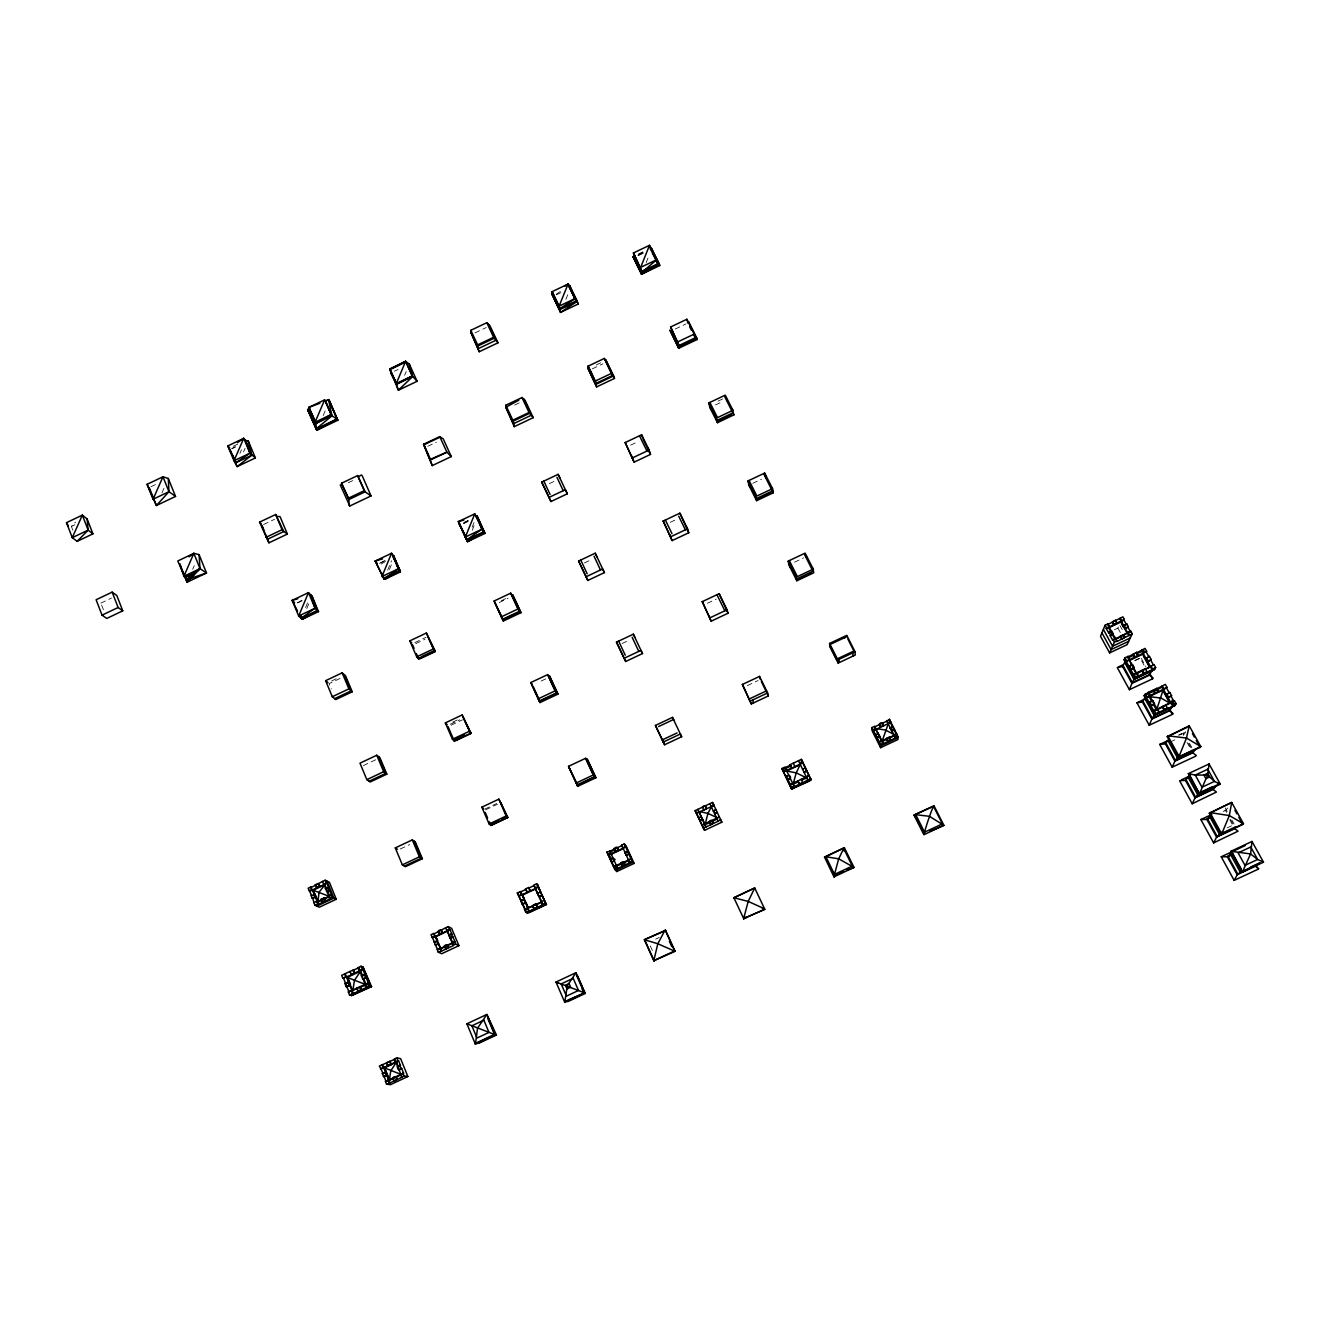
<?xml version="1.0" encoding="UTF-8"?>
<svg xmlns="http://www.w3.org/2000/svg" width="1330" height="1330" viewBox="0 0 1330 1330"><rect width="100%" height="100%" fill="white"/><g stroke="black" fill="none" stroke-linecap="round" stroke-linejoin="round"><path stroke-width="0.75" stroke-dasharray="5 3.75" d="M1183.235 735.507L1183.65 732.68M646.147 262.692L649.206 255.028M472.15 527.179L474.311 521.842M472.217 530.271L475.292 522.69M565.882 299.35L568.908 291.885M389.424 569.489L392.533 561.925M387.645 570.204L391.552 560.745M305.617 607.494L308.627 600.345M306.765 608.591L309.026 603.238M404.619 375.293L406.199 371.569M323.207 415.509L325.551 410.022M239.899 453.43L241.511 449.706M192.684 569.323L194.28 565.649M243.506 451.951L245.102 448.293M161.961 492.915L164.338 487.512M1114.424 629.738L1117.915 628.109L1119.444 624.635L1122.204 629.639M1183.783 734.725L1185.795 731.882L1180.142 734.542M72.817 530.171L71.388 526.447L75.494 522.191M1224.897 810.968L1227.856 807.958M556.189 294.279L561.16 290.954M231.819 448.592L235.244 446.548M381.195 564.053L386.315 561.011M297.471 602.789L302.492 599.863M463.538 523.338L468.509 520.479M638.716 254.894L644.036 251.902M637.901 255.194L642.872 252.451M385.201 560.279L378.485 563.887L385.8 560.412M233.216 446.265L238.486 443.755M638.45 253.947L643.886 251.353M150.955 486.747L156.159 484.27M394.362 371.22L398.102 369.441M475.01 332.882L486.231 327.546M638.151 255.327L643.454 252.8M231.919 448.759L235.543 447.03M638.816 255.31L644.252 252.717M556.389 294.828L561.659 292.317M71.388 526.447L74.879 524.785M348.244 482.773L353.531 480.263M596.189 365.002L601.576 362.442M427.778 446.281L436.39 442.192M514.66 405.068L519.831 402.608M263.523 524.535L274.562 519.299M675.208 329.042L685.997 323.922M592.299 368.875L602.972 363.805M100.88 603.122L111.504 598.068M718.084 401.128L723.038 398.784M463.788 522.524L469.224 519.947M463.705 523.588L468.908 521.127M297.604 602.922L303.007 600.362M549.39 483.621L554.577 481.161M630.62 445.134L637.552 441.859M715.457 404.935L722.406 401.66M331.635 680.943L337.122 678.35M501.277 600.728L506.796 598.118M414.844 642.573L425.966 637.319M499.282 602.523L508.093 598.35M340.048 678.45L329.092 683.637L331.303 688.957M584.385 562.923L591.401 559.614M670.237 522.341L677.269 519.016M752.73 483.339L761.525 479.182M415.791 643.604L425.035 639.231M452.782 722.107L458.351 719.48M541.177 681.043L546.53 678.516M450.288 724.268L459.681 719.846M363.29 765.631L376.257 759.513M622.107 643.52L629.223 640.162M707.377 603.288L716.271 599.099M794.575 562.158L803.486 557.952M451.186 725.166L462.441 719.846M400.28 848.989L409.673 844.567M484.802 809.106L496.672 803.519M747.327 685.615L758.15 680.511M485.633 809.82L497.47 804.251M1134.739 660.412L1139.677 658.101M1134.956 660.761L1140.242 658.284L1144.897 666.712M655.69 939.146L659.181 937.5M1178.247 735.207L1181.855 733.528M1179.511 735.141L1183.118 733.462M1171.364 741.458L1174.855 739.829M1223.201 811.416L1225.529 810.319L1226.792 812.613M1227.041 827.925L1232.411 825.415M1189.469 743.187L1192.362 748.441M1225.179 807.842L1227.174 811.433M1232.129 820.411L1234.107 824.001M1188.554 743.387L1191.431 748.591M1230.433 819.197L1235.337 828.075M1141.29 658.367L1145.861 666.712M1187.042 742.423L1191.83 751.068M1229.785 819.829L1234.672 828.69M1117.915 628.109L1120.658 633.08M650.304 945.929L652.681 951.216M101.612 605.034L104.555 612.681"/><path stroke-width="1.5" d="M886.578 738.433L887.875 741.575L886.578 738.433L889.454 737.086L890.751 740.228L889.454 737.086M886.844 721.143L889.504 719.314L893.062 726.945L890.402 728.192L886.844 721.143L874.741 726.828L878.282 733.894L875.639 735.141L878.282 733.329L883.236 743.753L895.389 738.05L894.092 734.908L896.753 733.661L897.95 739.53L880.61 747.676L872.164 730.852L872.064 727.51L874.724 726.263L876.038 730.237M888.141 724.202L886.844 720.561M889.487 720.81L889.504 719.314M890.402 728.192L893.078 726.38L896.736 734.21L879.28 741.874L881.94 740.627L883.236 743.753M895.389 738.05L890.418 727.626M894.059 736.288L894.092 734.908M1148.871 697.053L1149.868 695.324L1148.239 692.365L1144.149 695.64L1154.789 714.991L1174.922 705.565L1176.069 703.769L1174.44 700.81L1158.28 709.289M915.589 817.351L914.026 815.074L933.959 805.747L943.884 825.348L929.67 831.366M317.887 902.073L319.05 892.264L324.952 884.699L313.149 890.252L317.887 902.073L328.028 897.318M933.893 806.146C931.781 807.792 922.621 837.069 924.367 833.844L916.453 819.081M396.456 1062.105L384.32 1067.791L401.494 1074.607L389.324 1080.309L390.771 1070.833L396.456 1062.105L398.618 1067.458M352.733 991.033L354.462 980.326L360.679 971.116L359.25 970.617L358.036 967.625L360.979 966.245L362.99 966.976L370.871 986.528L351.569 995.588L349.524 994.973L348.327 991.964L364.487 985.513M801.375 763.054L801.458 759.33L790.12 764.667L791.666 768.125L783.52 771.949L791.583 789.006L811.051 779.862L801.458 759.33M1251.996 841.441L1250.582 853.943L1242.386 872.064L1230.965 851.266L1251.996 841.441L1263.5 862.206L1242.386 872.064L1242.203 870.801L1237.216 874.774L1234.157 880.377L1221.239 856.769L1227.374 856.803L1230.998 855.124M1209.086 763.952L1207.557 775.058L1199.461 793.944L1188.322 773.661L1209.086 763.952L1220.308 784.201L1197.732 794.775L1188.023 777.102M475.409 1044.233L477.553 1028.173L486.863 1014.441L495.425 1034.84L475.409 1044.233L466.897 1023.801L486.863 1014.441L496.456 1035.039L479.016 1043.202L476.955 1042.62L492.732 1035.239M717.119 819.031L705.033 824.716L707.926 813.411L711.434 806.728M470.97 332.583L470.803 330.322L486.78 322.725L489.955 325.767L497.985 342.824L479.249 351.735L470.97 332.583L479.249 351.735M743.62 918.598L748.192 901.408L754.725 887.975L733.894 897.75L754.725 887.975L764.783 909.304L743.62 918.598L764.783 909.304M893.827 736.055L881.94 741.625L888.872 722.107M514.245 426.664L513.247 421.095L505.799 405.234L521.992 397.554L525.001 400.164L533.23 417.653L514.245 426.664L505.849 407.263L518.833 400.18M641.559 274.213L632.997 256.54L641.193 272.883L656.771 259.699L649.489 245.319L633.462 252.933L641.559 274.213L659.746 265.568L651.151 247.912L650.553 249.425L656.771 259.699L657.801 263.756L659.414 264.221L651.151 247.912L657.801 263.756L641.808 271.37L634.593 257.006L632.997 256.54L641.559 274.213L659.414 264.221L641.808 271.37L633.462 252.933L641.808 271.37M458.385 521.593L467.096 539.631L481.759 529.274L476.788 515.724L484.236 532.15L467.096 539.631L465.35 537.054L474.777 513.846L485.034 533.396L467.611 541.643L458.385 521.593L474.777 513.846L483.438 531.884L466.78 540.412L458.385 521.593L463.821 520.08M560.03 308.593L575.125 298.535L568.06 284.055L559.082 306.149L560.578 312.4L578.184 304.038L577.203 301.345L569.423 285.401L568.974 286.549L576.023 300.979L577.203 301.345L560.578 312.4L551.834 293.78L553.014 294.13L560.03 308.593L577.203 301.345L569.423 285.401L576.023 300.979L560.03 308.593L552.066 291.669L568.06 284.055L576.023 300.979M382.558 558.916L375.21 561.011L384.038 578.966L400.363 571.235L393.597 555.774L391.552 553.263L375.21 561.011L384.038 578.966L390.023 575.175M393.597 555.774L393.115 556.954L400.147 572.016L385.517 578.949L384.52 577.785L400.363 571.235L391.552 553.263L381.943 576.555L398.335 568.791L393.597 555.774L400.147 572.016M1108.488 628.259L1109.237 626.496L1107.824 623.92L1105.114 625.183L1100.509 636.272L1109.602 652.897L1127.059 644.718L1132.246 633.778L1130.816 631.185L1116.901 638.749M409.324 364.104L412.616 376.573L396.639 384.171L389.673 368.925L398.368 390.222L412.616 376.573L405.617 361.328L396.274 383.589L398.368 390.222L417.121 381.294L409.324 364.104L405.617 361.328L389.673 368.925L396.274 383.589L412.267 375.974L417.121 381.294M1109.237 626.496L1106.227 628.475L1108.705 632.964L1111.398 631.683L1107.824 623.92M1112.545 621.692L1113.659 624.984L1116.868 622.906L1115.454 620.329L1112.545 621.692L1113.958 624.269M1108.705 632.964L1111.714 630.985L1113.243 633.778L1110.217 635.74L1112.695 640.245L1130.816 631.185M1115.454 620.329L1116.868 622.906M188.345 579.581L183.906 576.289L193.847 553.346L199.068 554.593L206.499 572.997L187.114 582.207L177.771 560.977L193.847 553.346L200.015 568.642L206.499 572.997L191.62 578.035L188.345 579.581L187.114 582.207L179.733 563.787L183.906 576.289L188.345 579.581L200.015 568.642L199.068 554.593M229.691 447.944L227.812 445.916L235.859 462.74L249.94 453.181L243.706 438.351L233.997 460.762L237.172 466.597L255.393 457.936L248.261 440.978L245.535 440.396L243.706 438.351L227.812 445.916L233.997 460.762L249.94 453.181L255.393 457.936M1110.217 635.74L1113.243 633.778M1107.524 624.618L1122.886 616.837L1124.315 619.414L1106.227 628.475M147.098 484.32L153.066 499.249L162.958 476.772L168.295 478.484L175.543 496.423L156.408 505.533L147.098 484.32L162.958 476.772L168.977 491.684L175.543 496.423M1112.695 640.245L1115.72 638.284L1116.834 641.559L1132.246 633.778M1120.808 622.457L1124.315 619.414M1115.72 638.284L1112.927 634.46M1109.602 652.897L1114.424 642.141L1117.134 640.861M1119.86 618.832L1123.767 625.881L1126.793 623.903L1128.339 626.679L1125.296 628.658L1129.203 635.74M1120.442 636.056L1121.556 639.331L1124.798 637.269L1123.368 634.693L1120.442 636.056L1121.872 638.649M1123.767 625.881L1126.793 623.903M1125.296 628.658L1128.339 626.679M1123.368 634.693L1124.798 637.269M1133.559 668.99L1136.302 673.994L1154.041 664.634L1155.67 667.577L1154.59 669.489L1134.59 678.882L1124.066 659.746L1125.014 657.785L1128.056 656.355L1131.73 665.665M1122.653 666.53L1117.25 667.494L1129.403 689.688L1131.913 683.421L1122.653 666.53L1125.263 661.16L1124.066 659.746M1128.056 656.355L1127.69 657.103L1136.668 652.315L1137.898 655.989L1136.668 652.315M1129.303 660.013L1138.247 676.288L1137.017 672.631L1133.576 674.792L1126.261 661.442L1129.669 659.264M575.99 972.679L567.262 985.813L564.785 1002.355L584.851 992.961L575.99 972.679L555.99 982.039L564.785 1002.355L566.131 1000.858L567.744 1001.64L585.217 993.46L577.503 975.788L576.472 975.173L584.202 992.912L566.68 1001.124M1129.054 666.53L1132.478 664.368L1134.207 667.51L1130.783 669.688L1134.207 667.51M1126.261 661.442L1138.281 655.225M1136.286 653.08L1145.047 648.392L1146.66 651.301L1137.898 655.989M1142.636 654.609L1143.601 652.731L1146.66 651.301M1137.017 672.631L1145.645 668.574L1146.876 672.232L1152.196 669.738L1141.605 650.586M1138.63 675.557L1135.571 676.987L1134.59 678.882L1125.263 661.16M1149.469 656.388L1146.028 658.566L1149.469 656.388L1151.215 659.53L1147.757 661.708L1151.215 659.53M1145.645 668.574L1145.246 669.306L1150.583 666.812M1138.247 676.288L1147.258 671.517M1154.041 664.634L1153.642 665.382L1150.816 660.279M1154.59 669.489L1134.64 678.217L1131.913 683.421L1149.552 675.158L1152.611 669.007L1155.67 667.577M1136.934 702.789L1142.47 702.024L1151.83 719.098L1149.22 725.249L1136.934 702.789L1144.083 699.447M1129.403 689.688L1152.578 678.815L1153.077 677.951L1149.552 675.158M1142.47 702.024L1145.313 696.987M1148.239 692.365L1156.9 688.308L1158.114 691.966L1156.9 688.308M1167.191 708.408L1165.994 704.767L1153.825 710.952L1146.393 697.452L1149.868 695.324M1152.711 700.478L1149.236 702.606L1152.711 700.478L1154.457 703.67L1150.982 705.781L1154.457 703.67M1146.393 697.452L1158.53 691.268M1156.485 689.023L1165.329 684.368L1166.959 687.311L1158.114 691.966M1166.959 687.311L1163.102 690.071L1156.535 710.104L1153.742 705.05M1153.825 710.952L1157.3 708.84L1158.929 711.799L1149.469 696.022M1169.818 692.465L1166.31 694.593L1169.818 692.465L1171.58 695.64L1168.072 697.785L1171.58 695.64M1154.806 714.26L1151.83 719.098L1169.585 710.785L1172.994 705.216L1176.069 703.769M1158.929 711.799L1154.789 714.991L1144.149 695.64L1162.387 687.078M1165.994 704.767L1174.44 700.81M1167.624 707.726L1163.883 709.954L1162.254 706.995M1149.22 725.249L1172.545 714.326L1173.077 713.512L1169.585 710.785M1159.71 744.418L1165.413 743.852L1167.823 740.311L1177.399 757.768L1195.437 749.322L1192.777 752.797L1174.905 761.159L1172.179 767.177L1159.71 744.418L1168.704 740.195M1167.225 736.67L1189.22 725.781L1200.741 746.562L1200.092 747.394L1178.629 757.435L1167.225 736.67L1186.826 727.493M1188.604 726.645L1189.22 725.781L1186.493 738.05L1178.629 757.435M1179.394 755.058L1174.905 761.159L1165.413 743.852M1192.212 803.769L1195.038 797.884L1213.026 789.471L1216.451 792.048L1192.212 803.769L1179.594 780.727L1185.429 780.361L1189.619 775.124L1188.322 773.661L1195.271 775.074L1207.557 775.058L1214.473 781.392L1220.308 784.201L1217.615 784.351M1213.026 789.471L1217.033 785.016L1198.829 793.528L1189.087 775.789M168.295 478.484L168.977 491.684L156.408 505.533L149.226 487.561M1213.625 842.888L1216.584 837.152L1234.672 828.69L1238.064 831.183L1213.625 842.888L1200.857 819.563L1206.842 819.396L1210.45 817.717M1209.319 813.278L1231.696 802.439L1229.319 815.573L1221.705 833.91L1209.984 812.58L1229.319 815.573L1243.484 823.736L1221.007 834.575L1209.319 813.278L1231.696 802.439L1243.484 823.736L1242.752 824.417L1217.199 836.553L1207.44 818.765L1209.785 817.684M77.123 541.36L88.146 530.121L87.132 518.949L82.344 515.126L66.5 522.657L72.269 537.669L77.123 541.36L92.917 533.862L87.132 518.949M1221.788 832.148L1216.584 837.152L1206.842 819.396L1209.652 816.47L1219.477 834.359L1235.902 826.695M187.114 582.207L200.015 568.642L183.906 576.289L190.257 576.688L193.532 575.142L192.817 574.377L183.906 576.289M190.257 576.688L200.015 568.642L189.542 575.923L190.257 576.688L187.746 578.949L191.62 578.035L193.532 575.142L187.746 578.949M1263.5 862.206L1257.648 859.463L1250.582 853.943L1230.965 851.266L1232.195 852.597L1227.374 856.803L1237.216 874.774L1256.135 865.73L1260.009 862.704L1250.782 867.01M337.92 420.197L337.022 418.983L316.025 428.958L316.008 423.422L308.676 407.446L324.603 399.881L325.518 401.128L328.543 399.615L329.458 400.862L337.92 420.197L316.972 430.172L316.025 428.958L331.951 415.841L328.543 399.615L325.052 401.278M351.569 995.588L371.569 986.661L362.99 966.976M1256.135 865.73L1255.437 866.279L1258.795 868.673L1258.097 869.222L1234.157 880.377M189.143 556.821L193.847 553.346M299.317 614.66L301.112 618.234L315.044 608.242L310.871 594.976L317.404 610.52L302.276 619.314L298.668 615.99L292.168 600.362L308.477 592.631L312.018 596.089L318.535 611.617L302.276 619.314L300.58 615.624M381.793 573.812L384.038 578.966L398.335 568.791M237.472 442.624L243.706 438.351M564.718 286.299L568.06 284.055M358.518 476.722L361.477 474.943L362.359 476.09L371.037 495.924L349.807 505.999L348.909 504.918L348.975 499.482L341.511 483.239L357.637 475.575L365.118 491.817L371.037 495.924M385.517 578.949L399.183 570.836L400.363 571.235M316.025 428.958L307.629 409.557L316.008 423.422L331.037 414.611L325.518 401.128L331.951 415.841L337.022 418.983L316.972 430.172L307.629 409.557L309.624 408.692L316.008 423.422L331.951 415.841L324.603 399.881L315.077 422.209L331.037 414.611M467.096 539.631L459.382 523.97L467.611 541.643L484.236 532.15L476.788 515.724L483.438 531.884M405.617 361.328L390.039 369.507L396.639 384.171L412.267 375.974L405.983 361.926L391.818 368.676M88.146 530.121L72.269 537.669L82.344 515.126L88.146 530.121L92.917 533.862M153.066 499.249L168.977 491.684M575.125 298.535L559.082 306.149L552.066 291.669L559.564 309.74L577.203 301.345M656.771 259.699L640.694 267.347L649.489 245.319L650.553 249.425M232.567 455.242L235.859 462.74L251.752 455.193L248.261 440.978M641.193 272.883L659.414 264.221M112.152 592.133L96.109 599.747L102.028 615.142L106.766 618.433L122.759 610.836L116.824 595.541L112.152 592.133L118.121 607.511L122.759 610.836M268.943 542.823L259.566 522.141L275.676 514.494L283.805 531.518L287.396 534.062L268.943 542.823L261.678 525.417M423.588 444.27L439.748 436.589L443.272 438.933L451.286 456.572L432.283 465.583L423.588 444.27L432.283 465.583M588.159 366.132L604.369 358.435L611.617 373.298L612.415 375.559L596.206 383.256L588.159 366.132L596.206 383.256M670.636 326.964L686.879 319.25L694.36 334.029L695.224 337.787L679.015 345.484L670.636 326.964L679.015 345.484M440.08 437.138L423.938 444.802L430.704 459.848L446.897 452.167L451.286 456.572M102.028 615.142L118.121 607.511M265.917 537.37L282.06 529.706L283.805 531.518L267.712 539.149L266.116 535.358M348.061 498.368L364.237 490.704L365.118 491.817L348.975 499.482L341.511 483.239M430.355 459.315L446.897 452.167L439.748 436.589M595.358 381.012L611.617 373.298M678.067 341.744L694.36 334.029M595.74 384.42L613.612 375.925L605.632 359.582L614.493 378.435L596.655 386.88L587.81 368.044L596.655 386.88M678.4 347.03L696.854 338.269L688.391 321.528L697.153 339.516L678.716 348.26L669.988 330.272L678.716 348.26M558.118 474.345L567.312 493.796L550.969 501.543L541.726 482.108L558.118 474.345L560.13 478.534M625.183 442.558L641.625 434.777L649.073 450.039L650.52 454.394L634.144 462.142L625.183 442.558L634.144 462.142M717.469 422.691L709.888 407.579L708.807 402.94L725.266 395.143L732.93 410.305L716.421 418.119L717.469 422.691L733.861 414.91L732.431 409.324M315.044 608.242L298.668 615.99L308.477 592.631L315.044 608.242L318.535 611.617M465.35 537.054L481.759 529.274M548.891 497.47L565.35 489.689L567.312 493.796M632.598 457.836L649.073 450.039M393.68 573.446L399.183 570.836M718 419.914L732.348 413.115M301.112 618.234L317.404 610.52L312.018 596.089M718.267 421.045L731.517 414.777M466.78 540.412L484.236 532.15M325.617 680.677L342.159 672.847L345.534 675.856L352.234 691.8L335.742 699.58L332.3 696.721L325.617 680.677L327.961 682.672M409.806 640.877L426.381 633.03L435.243 651.118L418.684 658.932L416.722 656.837L409.806 640.877L411.801 643.038M521.011 612.681L512.615 594.726L521.011 612.681L503.339 621.027L494.128 600.994L510.737 593.147L519.465 611.301L502.89 619.148L501.277 616.871L517.919 608.99L519.465 611.301M595.225 553.197L604.402 572.615L587.827 580.445L578.6 561.061L595.225 553.197L597.037 556.954M663.221 521.044L679.879 513.164L687.527 528.825L688.757 532.748L672.149 540.595L663.221 521.044L672.149 540.595M747.975 480.961L764.667 473.064L772.547 488.642L773.245 492.815L756.62 500.679L748.84 485.167L747.975 480.961L755.806 496.556L756.62 500.679M332.3 696.721L348.892 688.89L352.234 691.8M416.722 656.837L433.331 648.974L435.243 651.118M585.965 576.838L602.64 568.941L604.402 572.615M670.819 536.721L687.527 528.825M755.806 496.556L772.547 488.642M421.028 656.854L434.046 650.702L434.96 651.733L420.114 658.732L419.183 657.735M757.285 498.118L771.816 491.252M334.628 698.666L351.153 690.852L344.453 674.892M757.485 499.149L770.935 492.798M502.574 619.946L520.263 611.584M376.756 755.24L359.981 763.154L366.847 779.646L370.122 782.023L386.831 774.143L379.948 757.768L376.756 755.24L383.672 771.716L386.831 774.143M445.334 722.888L462.142 714.958L471.053 733.146L454.278 741.059L452.433 739.281L445.334 722.888L447.196 724.734M557.952 694.11L549.423 675.84L557.952 694.11L540.03 702.556L530.836 682.539L547.661 674.609L556.455 692.88L539.648 700.81L538.168 698.849L555.042 690.885L556.455 692.88M633.346 634.177L642.506 653.562L625.699 661.492L616.472 642.141L633.346 634.177L634.925 637.469M702.273 601.642L719.164 593.679L727.028 609.772L728.025 613.23L711.184 621.177L702.273 601.642L711.184 621.177M788.225 561.094L805.149 553.114L813.245 569.107L813.694 572.831L796.836 580.778L788.84 564.851L788.225 561.094L796.271 577.12L796.836 580.778M366.847 779.646L383.672 771.716M452.433 739.281L469.29 731.334L471.053 733.146M624.053 658.333L640.96 650.37L642.506 653.562M710.087 617.768L727.028 609.772M796.271 577.12L813.245 569.107M464.818 735.091L454.777 739.829L455.658 740.677L470.687 733.595L463.455 718.067M797.651 578.434L812.381 571.484M369.058 781.259L385.816 773.362L378.917 756.953M797.784 579.365L811.4 572.931M539.332 701.625L557.27 693.163M310.738 887.01L308.144 888.24L311.735 895.688L314.329 894.475L310.738 887.01L311.769 889.604L313.614 890.468M315.26 884.882L317.022 887.825L315.26 884.882L318.036 883.569L319.815 886.512L318.036 883.569M325.401 884.915L323.606 884.034L322.558 881.441L325.152 880.227L329.424 882.339L336.257 899.246L319.35 907.21L314.977 905.298L313.93 902.688L316.523 901.474L318.352 902.289L314.961 893.843M311.469 887.359L322.558 881.441M395.293 847.908L412.3 839.895L415.309 841.907L422.375 858.731L405.434 866.711L402.342 864.849L395.293 847.908L397.404 849.238M481.842 807.16L498.883 799.131L507.861 817.435L490.853 825.431L489.141 824.001L481.842 807.16L483.571 808.657M595.907 777.767L587.228 759.181L595.907 777.767L577.735 786.313L568.542 766.329L585.616 758.3L594.46 776.687L577.419 784.7L576.073 783.087L593.197 775.024L594.46 776.687M672.498 717.385L681.642 736.737L664.601 744.75L655.407 725.432L672.498 717.385L673.861 720.195M742.406 684.468L759.546 676.405L767.61 692.947L768.374 695.923L751.3 703.952L742.406 684.468L751.3 703.952M829.588 643.437L846.745 635.358L855.057 651.8L855.24 655.042L838.149 663.088L829.937 646.729L829.588 643.437L837.85 659.896L838.149 663.088M831.217 643.969L847.277 636.405M309.192 890.817L311.769 889.604M316.291 887.476L319.084 886.162M323.606 884.034L326.914 883.17L328.726 887.692L325.418 888.556L329.092 896.221L317.255 901.79M658.599 726.546L673.512 719.53M309.923 891.167L326.914 883.17M311.004 895.356L312.118 898.149L315.443 897.268L318.302 904.4L330.139 898.814L328.377 895.888L331.685 895.007L328.011 887.343M326.548 891.349L329.142 890.136M312.118 898.149L315.443 897.268M327.263 891.699L329.857 890.468M321.062 899.329L322.824 902.272L321.062 899.329L323.855 898.016L325.617 900.942L323.855 898.016M662.174 739.946L677.103 732.913M749.405 698.898L766.579 690.802M837.318 658.832L853.411 651.251M314.977 905.298L318.302 904.4M322.093 901.94L324.902 900.626M329.424 898.482L332.018 897.268L336.257 899.246M402.342 864.849L419.399 856.819L422.375 858.731M489.141 824.001L506.215 815.955L507.861 817.435M663.188 742.09L680.328 734.027L681.642 736.737M750.436 701.026L767.61 692.947M837.85 659.896L855.057 651.8M316.889 906.129L333.88 898.132L327.03 881.158M493.048 823.37L498.135 820.976M501.526 819.38L506.63 816.986L507.412 817.684L492.167 824.866L491.335 824.168M404.436 866.096L421.411 858.116L414.328 841.258M577.087 785.531L595.291 776.969M349.74 971.532L341.677 975.322L342.857 978.315L351.719 974.774L349.74 971.532L358.817 967.908L362.641 979.046L366.349 977.916L368.443 983.136L356.423 988.173L358.402 991.415L356.423 988.173M533.081 905.83L524.968 909.637L517.32 892.812L520.795 891.815L529.207 911.216L534.361 908.789C529.606 905.198 537.619 901.441 537.553 907.293L542.707 904.865L538.517 895.24M519.132 896.137L527.229 892.347L525.417 889.005L528.592 887.509L530.404 890.851L538.5 887.043L540.745 892.197L537.287 893.195L538.667 896.37L542.125 895.373L544.386 900.526L540.911 901.54L542.707 904.865M540.911 901.54L541.859 902.239L533.746 885.098L536.705 883.702L546.397 904.583L529.174 912.663L525.732 912.247L524.436 909.271L540.18 903.02M794.027 787.327L809.654 779.995L809.837 780.91L791.583 789.006L781.974 768.491L784.933 767.094L786.712 771.4M520.795 891.815L525.949 889.404L527.229 892.347M529.124 887.908L534.261 885.497L537.287 893.195M810.768 778.399L802.721 782.788L801.175 779.33L797.983 780.826L799.513 784.301L794.326 786.728L785.082 767.659L790.253 765.232M433.613 933.477L430.987 934.707L434.594 942.272L437.221 941.025L433.613 933.477L437.62 940.293M438.202 931.316L439.881 934.259L438.202 931.316C442.092 926.312 443.755 937.251 441.028 929.986M447.794 931.033L435.808 936.653L440.862 948.755L452.865 943.12L445.617 927.825L448.26 926.594L451.651 928.373L458.9 945.663L441.71 953.726L438.235 952.147L437.138 949.487L439.764 948.24L441.211 948.922M606.946 852.048L609.938 851.217L617.702 868.424L629.772 862.754L621.642 845.149L624.269 843.902L626.297 846.329L634.061 863.436L616.804 871.532L614.693 869.288L606.946 852.048L615.624 870.286L632.947 862.139L625.167 844.982M614.177 848.656L615.724 851.665L614.177 848.656C617.785 843.752 619.763 854.575 617.02 847.31M695.158 810.618L712.531 802.456L713.977 805.514L696.371 813.212L695.158 810.618L704.584 830.319L721.858 822.206L712.531 802.456M706.479 808.474L703.869 810.253L702.423 807.21C705.881 802.356 707.992 813.145 705.266 805.864M879.363 724.085C883.236 730.835 876.021 722.439 882.206 722.739L883.519 725.881L882.206 722.739M791.184 765.831L782.373 769.97L784.068 771.184M434.195 933.76L445.617 927.825M609.938 851.217L621.975 845.548M611.335 851.466L614.793 849.853M342.857 978.315L345.8 976.918L347.762 977.583M350.937 974.508L362.957 969.504L365.052 974.707L361.344 975.821M359.25 970.617L362.957 969.504M518.6 895.772L521.543 894.375L524.336 898.698M526.697 891.965L530.404 890.851M535.026 888.041L537.985 886.661L538.035 884.749M783.52 771.949L786.346 770.004M791.666 768.125L803.004 762.805M802.871 762.223L799.912 763.62L800.211 765.066M432.084 937.351L434.711 936.121M439.299 933.959L442.142 932.629M446.73 930.468L449.939 929.537L451.868 934.159L448.675 935.106L451.868 934.159M608.109 854.675L610.753 853.428L611.65 854.425M615.374 851.266L618.217 849.937M621.642 845.149L622.822 847.759L625.798 846.927L627.876 851.499L625.233 852.73L627.876 851.499M696.371 813.212L699.015 811.982L699.63 813.096M713.745 805.049L711.101 806.296L711.533 807.16M880.61 747.676L880.576 744.451L873.378 730.636L876.021 728.84M880.643 726.662L883.519 725.316M888.141 723.138L890.801 721.891M352.051 989.337L347.28 977.417L360.679 971.116L362.741 976.22M535.99 888.773L522.54 895.09L528.376 908.573M432.666 937.65L449.939 929.537M608.475 855.074L625.798 846.927M873.378 730.636L890.801 722.456M611.434 854.176L623.454 848.523L622.822 847.759M344.952 983.518L348.676 982.388L344.952 983.518L346.232 986.744L349.973 985.613L346.232 986.744M520.828 900.925L523.787 899.529L520.828 900.925L522.208 904.101L525.683 903.087L523.787 899.529M790.319 778.2C782.589 781.525 794.742 779.164 788.806 775.058L785.98 777.019M448.675 935.106L452.383 942.87L437.72 949.753L434.012 941.989L437.221 941.025M612.814 858C602.956 861.208 622.091 855.739 611.8 862.455M362.641 979.046L366.349 977.916M435.193 944.849L438.418 943.884L441.46 951.183L453.497 945.53L451.818 942.588L455.01 941.64L451.302 933.86M449.873 937.949L452.499 936.719M522.208 904.101L525.167 902.721M538.667 896.37L542.125 895.373M611.451 862.073L614.094 860.842M624.884 852.33L626.164 855.157L628.824 853.927L631.218 858.897L613.512 866.661L616.156 865.414L617.037 866.362M696.621 813.661L699.813 820.577L702.456 819.33L706.047 826.944L718.15 821.258L709.888 803.702M714.559 813.661L717.202 812.414L714.775 814.11M806.878 770.419L804.018 772.381L806.994 770.984M877.019 737.369L879.679 736.105M891.815 730.403L894.475 729.156M435.791 945.115L438.418 943.884M450.438 938.249L453.065 937.002M629.157 854.309L626.164 855.157M699.813 820.577L702.706 819.779M877.019 737.917L879.679 736.67M891.815 730.968L894.458 729.721M444.37 946.079L446.049 949.022L444.37 946.079C448.26 941.058 449.939 952.031 447.213 944.749M620.778 863.253L622.307 866.262L620.778 863.253C624.369 858.332 626.364 869.188 623.62 861.907M629.772 862.754L628.242 859.745L631.218 858.897M713.296 823.004L710.669 824.766L709.223 821.724C712.681 816.853 714.808 827.659 712.082 820.377M362.791 977.766L365.95 987.259L364.753 984.266L368.443 983.136M616.821 866.129L628.874 860.477M794.326 786.728L792.78 783.27L789.804 784.667L797.983 780.826M348.327 991.964L357.188 988.406M536.273 904.334L541.426 901.906M798.116 781.907L793.046 784.301L796.221 772.846L800.145 764.7L786.612 771.051L796.221 772.846L806.595 777.934L801.508 780.328M438.235 952.147L441.46 951.183M445.483 948.739L448.326 947.409M452.932 945.248L455.558 944.017L458.9 945.663M614.693 869.288L617.702 868.424M621.958 865.88L624.817 864.55M629.439 862.372L632.082 861.125L634.061 863.436M700.046 821.026L703.171 827.759L706.047 826.944M880.576 744.451L883.236 743.204M887.891 741.026L890.751 739.68M895.406 737.502L898.066 736.255M349.524 994.973L358.402 991.415M357.62 991.166L366.714 987.508M365.95 987.259L368.909 985.879L370.871 986.528L363.988 970.567M525.732 912.247L529.207 911.216M532.565 905.464L533.862 908.423L537.553 907.293M542.208 904.5L545.167 903.103L546.48 904.084L527.096 913.178L517.32 892.812M791.217 787.593L794.193 786.18M799.396 783.752L802.721 782.788M354.844 993.527L370.322 986.262L371.569 986.661M530.038 911.266L546.48 904.084M1130.284 637.935L1112.595 646.23L1103.368 629.406M1128.655 641.343L1111.099 649.589L1101.922 632.864M1127.69 658.034L1133.143 655.49M1136.768 653.778L1144.016 650.387M1128.987 660.661L1142.869 654.144L1150.234 667.461M1119.029 666.663L1122.57 665M1151.797 671.068L1134.008 679.397L1124.665 662.39M1150.034 674.277L1132.362 682.556L1123.085 665.648M1149.12 696.621L1163.102 690.071L1170.55 703.537L1161.04 698.067L1149.12 696.621L1151.896 701.675M675.075 951.316L657.818 943.751L644.352 939.712L665.599 930.402L675.075 951.316L653.795 960.692L644.352 939.712L665.599 930.402M397.82 1066.776L394.794 1059.262L379.316 1066.078L381.078 1068.938L398.551 1060.742L400.48 1065.53C395.06 1065.064 398.052 1072.479 401.677 1068.472L403.605 1073.26L385.434 1081.373L386.531 1084.116L390.455 1084.682L407.861 1076.535L400.646 1058.663L396.806 1057.882L394.146 1059.129L395.243 1061.872L396.855 1062.188M386.631 1062.653L390.156 1061.44L391.253 1064.166L387.728 1065.397L386.631 1062.653L387.728 1065.397M380.413 1068.821L391.652 1064.615M395.243 1061.872L398.551 1060.742M399 1069.719L402.042 1077.25L389.856 1082.969L386.831 1075.421L383.506 1076.568L382.325 1073.609L385.65 1072.479L382.641 1064.964M397.171 1066.66L400.48 1065.53M382.325 1073.609L385.65 1072.479M1158.513 712.481L1174.922 705.565L1171.996 700.295M383.506 1076.568L386.831 1075.421M398.368 1069.603L401.677 1068.472M1172.013 706.978L1154.124 715.357L1144.665 698.15M1170.101 709.971L1152.329 718.3L1142.936 701.193M385.434 1081.373L389.74 1080.359M392.749 1077.932C396.573 1073.759 399.515 1081.074 393.863 1080.691L392.749 1077.932L393.863 1080.691M402.042 1077.25L400.297 1074.407L403.605 1073.26M386.531 1084.116L389.856 1082.969M401.394 1077.15L404.071 1075.903L407.861 1076.535M567.893 1000.027L584.851 992.961L555.99 982.039L558.434 983.07M477.653 1042.82L495.159 1034.624L487.661 1016.785M836.537 874.99L843.586 871.699M847.094 870.036L854.01 867.443L844.367 847.725L824.55 857.385M1193.342 752.065L1175.437 760.444L1165.928 743.088M1172.179 767.177L1195.67 756.188L1196.235 755.44L1192.777 752.797M1181.406 779.879L1190.466 775.639M1212.145 786.911L1199.377 792.88L1195.038 797.884L1185.429 780.361M1213.642 788.79L1195.62 797.219L1185.994 779.663M1200.857 819.563L1211.796 814.459M1221.239 856.769L1245.08 845.647M1232.727 853.095L1230.366 854.192L1240.308 872.297L1258.679 863.735M1231.647 854.558L1228.006 856.254L1237.881 874.242M316.008 423.422L308.676 407.446L319.915 403.239M342.425 484.369L340.281 485.018L349.807 505.999M297.538 611.085L292.168 600.362L297.77 598.749M277.438 516.339L280.081 516.672L287.396 534.062M875.323 728.458L885.414 730.037L893.827 734.376M700.627 811.799L707.926 813.411L716.787 817.534M487.728 1018.348L494.477 1034.424L496.456 1035.039M364.753 984.266L366.631 984.882M313.149 890.252L329.724 896.52M466.897 1023.801L495.425 1034.84L494.477 1034.424M347.28 977.417L366.166 984.732L364.104 979.628M313.93 902.688L312.849 898.482M764.534 908.806L748.192 901.408L733.894 897.75L743.902 919.08M325.418 888.556L324.321 884.384M451.818 942.588L452.865 943.12M585.217 993.46L582.141 989.071M546.397 904.583L536.705 883.702M537.985 886.661L538.899 887.393M292.168 600.362L294.612 602.673M259.566 522.141L261.378 523.97M470.687 733.595L462.142 714.958M427.811 636.438L434.96 651.733M375.21 561.011L377.321 563.488M569.074 767.726L577.735 786.313M568.542 766.329L577.419 784.7M533.23 417.653L529.024 412.5L512.798 420.197L513.247 421.095L529.456 413.397L521.992 397.554M307.629 409.557L316.972 430.172M308.676 407.446L309.624 408.692M497.985 342.824L493.63 337.288L477.62 344.902L478.451 348.576L496.007 340.231L488.492 324.254M531.518 684.285L540.03 702.556M530.836 682.539L532.332 684.568M494.976 603.072L503.339 621.027M494.128 600.994L502.89 619.148M459.382 523.97L467.611 541.643M744.767 916.719L745.681 918.299M66.5 522.657L68.428 526.065M1192.428 733.562L1194.34 737.019M1196.252 740.477L1200.092 747.394M1234.905 810.253L1236.867 813.794M1238.829 817.335L1242.752 824.417M1166.526 688.009L1169.386 693.163M1171.148 696.338L1173.991 701.492M1146.261 652.066L1149.07 657.136M1162.254 685.798L1163.883 688.74M1166.743 693.894L1168.505 697.086M1171.364 702.257L1172.994 705.216M1141.988 649.821L1143.601 652.731M1146.427 657.818L1148.156 660.977M1150.982 666.081L1152.611 669.007M1161.838 686.513L1172.561 705.898M1123.983 620.129L1126.477 624.618M1128.006 627.394L1130.5 631.883M1163.767 692.182L1169.353 702.273M1143.551 656.272L1149.07 666.247M1120.176 618.118L1121.606 620.678M1124.083 625.183L1125.612 627.96M1128.106 632.465L1129.536 635.042M1169.685 709.156L1172.545 714.326M1256.085 865.581L1258.097 869.222M1127.508 633.778L1121.007 622.024L1108.671 627.81L1115.139 639.58M1149.752 673.712L1152.578 678.815M1121.739 624.136L1123.601 627.494M1153.592 689.854L1155.221 692.814M1162.669 706.313L1164.315 709.289M1133.393 653.861L1134.989 656.771M1142.354 670.12L1143.966 673.063M1153.193 690.569L1154.806 693.512M1133.01 654.609L1134.623 657.519M1141.971 670.852L1143.584 673.778M703.171 827.759L704.584 830.319M1145.18 693.811L1146.793 696.754M1149.635 701.924L1151.381 705.1M1154.224 710.27L1155.853 713.246M1190.599 776.903L1199.461 793.944M1232.195 852.597L1241.206 868.972M1125.014 657.785L1126.61 660.711M1129.419 665.798L1131.148 668.957M1133.958 674.061L1135.571 676.987M1231.58 853.129L1241.572 871.3M1105.114 625.183L1106.527 627.76M1109.004 632.265L1110.517 635.042M1112.994 639.547L1114.424 642.141M705.183 824.982L704.601 823.902L701.941 825.132L719.347 816.969L716.704 818.216L717.252 819.313M390.621 372.999L396.639 384.171M655.407 725.432L664.601 744.75M616.472 642.141L625.699 661.492M578.6 561.061L587.827 580.445M541.726 482.108L550.969 501.543M651.5 249.275L659.746 265.568M890.335 722.506L898.016 737.685L880.593 745.864L872.114 728.973M847.925 639.132L854.076 651.301M652.365 252.999L657.801 263.756M689.638 326.748L691.5 330.422M693.362 334.113L695.224 337.787M724.7 396.623L733.861 414.91M764.102 474.577L773.245 492.815M804.583 554.66L812.148 569.622M889.837 727.56L892.38 732.597M505.799 405.234L506.264 406.149M876.038 729.887L881.108 739.979M709.871 402.441L717.003 416.639M749.056 480.446L756.388 495.043M789.322 560.578L796.853 575.558M708.807 402.94L716.421 418.119M872.064 727.51L873.361 730.087M830.286 646.131L837.468 660.428M830.369 646.962L837.002 660.179M718.15 821.258L720.577 819.579L721.858 822.206M762.406 908.457L763.221 910.086M801.774 760.86L811.051 779.862M570.42 288.144L578.184 304.038M612.415 375.559L604.369 358.435M643.121 439.216L650.52 454.394M688.757 532.748L679.879 513.164M728.025 613.23L719.164 593.679M761.375 681.592L768.374 695.923M798.499 760.727L807.909 780.361M639.497 435.775L646.945 451.036M678.716 516.19L685.366 529.855M716.986 594.71L724.833 610.803M793.312 763.154L794.858 766.629M790.12 764.667L791.533 767.56M798.1 781.392L799.513 784.301M665.366 520.03L671.983 533.679M785.964 775.506L792.514 789.039M832.364 871.283L834.775 875.822L834.11 877.118L824.484 857.035L844.367 847.725L843.985 850.901M781.974 768.491L783.37 771.383M559.564 309.74L551.834 293.78L560.578 312.4M523.604 398.85L531.318 415.243L513.53 423.688L505.849 407.263M486.78 322.725L494.095 338.269L478.102 345.883L470.803 330.322M556.938 477.32L563.222 490.687M594.044 556.239L600.495 569.971M632.149 637.286L638.782 651.401M698.799 811.4L705.033 824.716M697.801 809.371L702.456 819.33M543.837 481.111L550.088 494.494M580.745 560.046L587.162 573.779M618.649 641.11L625.25 655.225M477.603 517.004L485.034 533.396M669.356 941.258L671.75 946.544M510.737 593.147L517.919 608.99M547.661 674.609L555.042 690.885M585.616 758.3L593.197 775.024M624.269 843.902L625.466 846.528M627.527 851.1L628.824 853.927M630.886 858.498L632.082 861.125M609.572 850.818L610.753 853.428M616.156 865.414L617.353 868.058M609.09 854.425L611.401 859.546M614.493 866.395L616.804 871.532M533.147 686.363L539.648 700.81M644.834 940.144L654.244 961.075M328.543 399.615L337.022 418.983L329.458 400.862M500.845 802.672L507.412 817.684M357.637 475.575L364.237 490.704M426.381 633.03L433.331 648.974M498.883 799.131L506.63 816.986M528.592 887.509L529.872 890.468M535.757 903.968L537.037 906.927M525.782 902.056L527.977 907.11M520.263 891.433L521.543 894.375M527.395 907.891L528.692 910.851M412.566 644.801L414.096 648.342M416.39 653.645L418.684 658.932M447.994 726.546L454.278 741.059M485.184 812.397L487.611 817.983M489.224 821.707L490.853 825.431M275.676 514.494L282.06 529.706M342.159 672.847L348.892 688.89M412.3 839.895L419.399 856.819M448.26 926.594L449.357 929.238M454.444 941.357L455.558 944.017M447.296 930.767L449.241 935.389M436.639 940.742L437.836 943.602M439.764 948.24L440.878 950.9M300.829 615.856L302.276 619.314M232.767 455.342L235.859 462.74M262.16 525.865L263.756 529.656M230.107 449.623L237.172 466.597L251.752 455.193L245.535 440.396L249.94 453.181M360.979 966.245L362.192 969.238M364.287 974.441L365.584 977.65M367.695 982.87L368.909 985.879M325.152 880.227L326.199 882.821M330.971 894.674L332.018 897.268M396.806 1057.882L397.903 1060.625M399.831 1065.397L401.028 1068.356M402.957 1073.144L404.071 1075.903M325.634 886.379L329.042 894.824M353.68 970.318L354.877 973.294M360.363 986.927L361.56 989.919M352.916 970.052L354.113 973.028M359.599 986.677L360.796 989.67M389.49 1061.307L390.588 1064.05M395.625 1076.585L396.739 1079.328M394.096 558.151L397.737 567.212M385.434 1069.652L389.025 1078.58M384.32 1067.791L389.324 1080.309M348.443 979.279L350.488 984.383M313.581 894.126L314.711 896.935M316.523 901.474L317.571 904.067M381.976 1064.831L383.073 1067.574M384.985 1072.362L386.182 1075.322M388.094 1080.11L389.191 1082.869M345.401 974.208L353.248 993.826M344.603 973.942L345.8 976.918M347.895 982.139L349.175 985.364M351.27 990.584L352.483 993.577M381.078 1068.938L382.99 1073.726M384.171 1076.668L386.082 1081.473M343.655 978.564L349.108 992.213M381.959 573.313L384.038 578.966M631.634 455.858L633.196 460.18M613.612 375.925L614.493 378.435M669.838 534.693L671.185 538.583M641.625 434.777L642.623 437.736M648.109 448.06L649.572 452.433M709.073 615.674L710.187 619.098M686.529 526.813L687.776 530.737M726.014 607.694L727.011 611.168M752.647 699.996L753.495 702.922M759.546 676.405L760.344 679.48M686.879 319.25L687.793 323.074M710.054 406.066L710.852 409.524M696.854 338.269L697.153 339.516M715.939 417.138L716.72 420.579M801.175 779.33L809.355 775.49L806.379 776.886L806.662 778.283M802.489 769.255L805.465 767.859M726.745 399.449L726.978 400.613M749.206 484.02L749.837 487.162M755.307 495.541L755.922 498.65M764.667 473.064L765.166 475.907M765.864 476.14L766.246 478.268M772.032 487.644L772.564 490.787M789.422 564.103L789.87 566.913M795.756 576.073L796.171 578.833M806.312 556.123L806.446 557.071M812.713 568.076L812.946 569.938M838.964 659.381L839.18 661.775M844.6 637.236L844.65 638.068M852.896 653.662L853.045 656.072M881.94 740.627L881.94 741.641M834.475 874.392L834.06 876.803L854.01 867.443L838.698 858.831L825.947 856.769L834.475 874.392L852.281 866.063L843.686 848.457L838.698 858.831L834.475 874.392M657.818 943.751L653.795 960.692L674.659 950.917L665.15 929.953L657.818 943.751M701.143 816.52L698.749 818.216L701.143 816.52M715.889 809.604L713.462 811.3L715.889 809.604M933.544 806.346L914.026 815.074L923.885 834.725L943.884 825.348L929.437 816.321L915.755 814.675L924.55 832.198L942.388 823.852L933.544 806.346M483.854 1020.16L471.867 1025.779L476.988 1038.032L488.991 1032.413L483.854 1020.16M573.197 978.298L561.177 983.917L566.464 996.12L578.5 990.468L573.197 978.298M569.04 983.568L565.45 985.247L567.029 988.888L570.62 987.209L569.04 983.568M1200.741 746.562L1179.228 756.62L1167.79 735.806L1186.493 738.05L1200.741 746.562M1207.756 769.239L1195.271 775.074L1201.971 787.244L1214.473 781.392L1207.756 769.239M1207.623 773.312L1203.899 775.058L1205.894 778.682L1209.618 776.953L1207.623 773.312M1250.749 846.994L1238.114 852.896L1244.996 865.365L1257.648 859.463L1250.749 846.994"/></g></svg>
